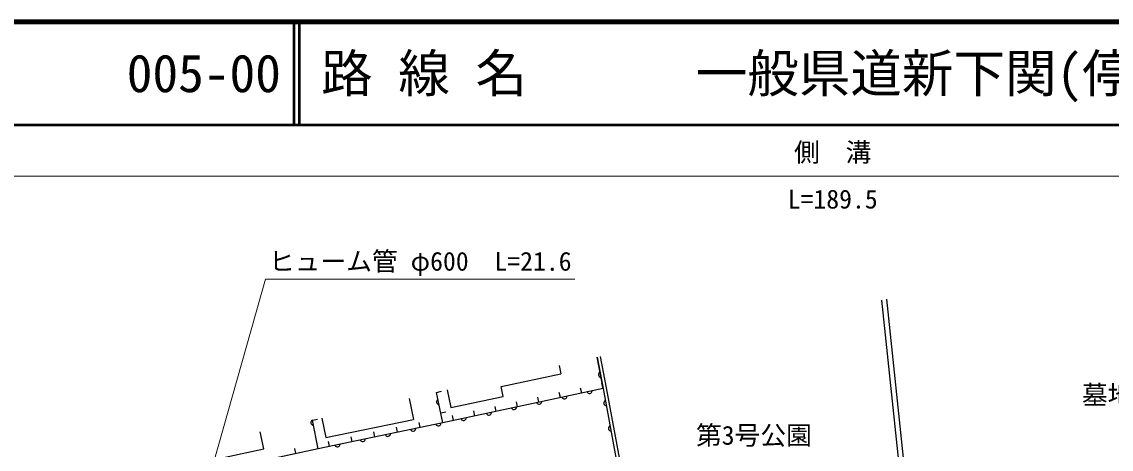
# Model space of a CAD drawing. Units: millimetres, scale not verified. Extents: x 40000 to 680000, y 20000 to 380000.
# Drawn here: x 151340 to 257046, y 338505 to 380000 of the extents above; entities that cross this region are included whole.
import ezdxf
from ezdxf.enums import TextEntityAlignment as Align

# ---------------------------------------------------------------- set-up
doc = ezdxf.new("R2010")
doc.units = ezdxf.units.MM
doc.header["$LTSCALE"] = 1000
for name, color, linetype, lineweight in [('M-BGD', 7, 'Continuous', 25), ('M-STR-HTXT', 7, 'Continuous', 13), ('M-TTL', 2, 'Continuous', 140), ('M-TTL-LINE', 7, 'Continuous', 50)]:
    doc.layers.add(name, color=color, linetype=linetype, lineweight=lineweight)
doc.layers.add('M-TTL-TXT', color=7, linetype='Continuous')
doc.styles.add('ＭＳ ゴシック', font='')
doc.styles.get('ＭＳ ゴシック').set_extended_font_data('MS Gothic')

msp = doc.modelspace()

# ---------------------------------------------------------------- linework, layer by layer
at = {"layer": 'M-BGD'}
for p, q in [((237739, 329835), (235269, 353072)), ((237242, 329782), (234776, 352980)), ((207169, 347430), (207742, 344405)), ((207742, 344405), (207169, 347430)), ((207462, 347492), (208037, 344461)), ((197864, 344602), (203648, 345835)), ((203491, 346639), (203648, 345835)), ((207742, 344405), (207637, 344894)), ((191579, 344026), (192069, 344128)), ((207742, 344405), (192197, 341058)), ((192608, 344254), (192970, 342543)), ((192970, 342543), (198039, 343616)), ((198039, 343616), (197864, 344602)), ((201524, 343066), (201419, 343555)), ((203597, 343513), (203491, 344001)), ((205669, 343959), (205564, 344448)), ((207742, 344405), (211821, 322412)), ((207742, 344405), (211821, 322412)), ((208037, 344461), (212058, 322778)), ((188921, 343435), (189343, 341401)), ((197379, 342174), (197273, 342662)), ((199451, 342620), (199346, 343109)), ((179534, 341332), (180024, 341434)), ((180440, 341535), (180827, 339658)), ((191991, 342047), (192481, 342149)), ((192197, 341058), (192095, 341547)), ((193233, 341281), (193128, 341770)), ((195306, 341727), (195201, 342216)), ((192197, 341058), (180112, 338549)), ((180827, 339658), (189343, 341401)), ((187802, 340146), (187701, 340635)), ((190000, 340602), (189898, 341091)), ((174832, 338533), (174485, 340197)), ((183408, 339234), (183306, 339723)), ((185605, 339690), (185504, 340179)), ((180112, 338549), (163726, 335019)), ((164917, 336406), (174832, 338533)), ((177927, 338079), (177822, 338567)), ((180112, 338549), (180007, 339038)), ((181211, 338777), (181109, 339267))]:
    msp.add_line(p, q, dxfattribs=at)
for points in [[(207742, 344405), (192197, 341058), (191579, 344026)], [(192197, 341058), (180112, 338549), (179534, 341332)], [(180112, 338549), (163726, 335019), (163171, 337665)]]:
    msp.add_lwpolyline(points, dxfattribs=at)
for centre, start, end in [((207544, 345752), 113.41276, 268.05199), ((203979, 343652), 204.83193, 359.47116), ((206423, 344179), 204.83193, 359.47116), ((191830, 343096), 114.43679, 269.07603), ((199091, 342600), 204.83193, 359.47116), ((201535, 343126), 204.83193, 359.47116), ((208064, 342979), 113.18626, 267.82549), ((194203, 341547), 204.83193, 359.47116), ((196647, 342074), 204.83193, 359.47116), ((179642, 341090), 114.40704, 269.04628), ((189311, 340516), 204.40704, 359.04628), ((191759, 341024), 204.40704, 359.04628), ((208519, 340521), 113.18626, 267.82549), ((184415, 339500), 204.40704, 359.04628), ((186863, 340008), 204.40704, 359.04628), ((181968, 338992), 204.40704, 359.04628)]:
    msp.add_arc(centre, 256, start, end, dxfattribs=at)
at = {"layer": 'M-STR-HTXT'}
msp.add_line((135237, 365000), (321050, 365000), dxfattribs=at)
msp.add_lwpolyline([(160237, 302862), (175000, 355000), (205000, 355000)], dxfattribs=at)
at = {"layer": 'M-TTL'}
msp.add_line((680000, 380000), (40000, 380000), dxfattribs=at)
at = {"layer": 'M-TTL-LINE'}
for p, q in [((177750, 380000), (177750, 370000)), ((178250, 380000), (178250, 370000)), ((40000, 370000), (680000, 370000))]:
    msp.add_line(p, q, dxfattribs=at)

# ---------------------------------------------------------------- texts
at = {"layer": 'M-BGD', "style": 'ＭＳ ゴシック'}
for s, p in [('墓地', (254202, 342326)), ('第3号公園', (216753, 338390))]:
    msp.add_text(s, height=1833, dxfattribs=at).set_placement(p, align=Align.BOTTOM_LEFT)
at = {"layer": 'M-STR-HTXT', "style": 'ＭＳ ゴシック'}
for s, p in [('側\u3000溝', (230024, 365871)), ('L=189.5', (230024, 361319))]:
    msp.add_text(s, height=1833, dxfattribs=at).set_placement(p, align=Align.BOTTOM_CENTER)
msp.add_text('ヒューム管 φ600\u3000L=21.6', height=1833, dxfattribs=at).set_placement((190000, 356750), align=Align.MIDDLE_CENTER)
at = {"layer": 'M-TTL-TXT', "style": 'ＭＳ ゴシック'}
for s, p in [('路 線 名', (180380, 375000)), ('一般県道新下関(停)稗田線', (216734, 375000)), ('005-00', (161521, 375000))]:
    msp.add_text(s, height=3666, dxfattribs=at).set_placement(p, align=Align.MIDDLE_LEFT)

doc.saveas('drawing.dxf')
